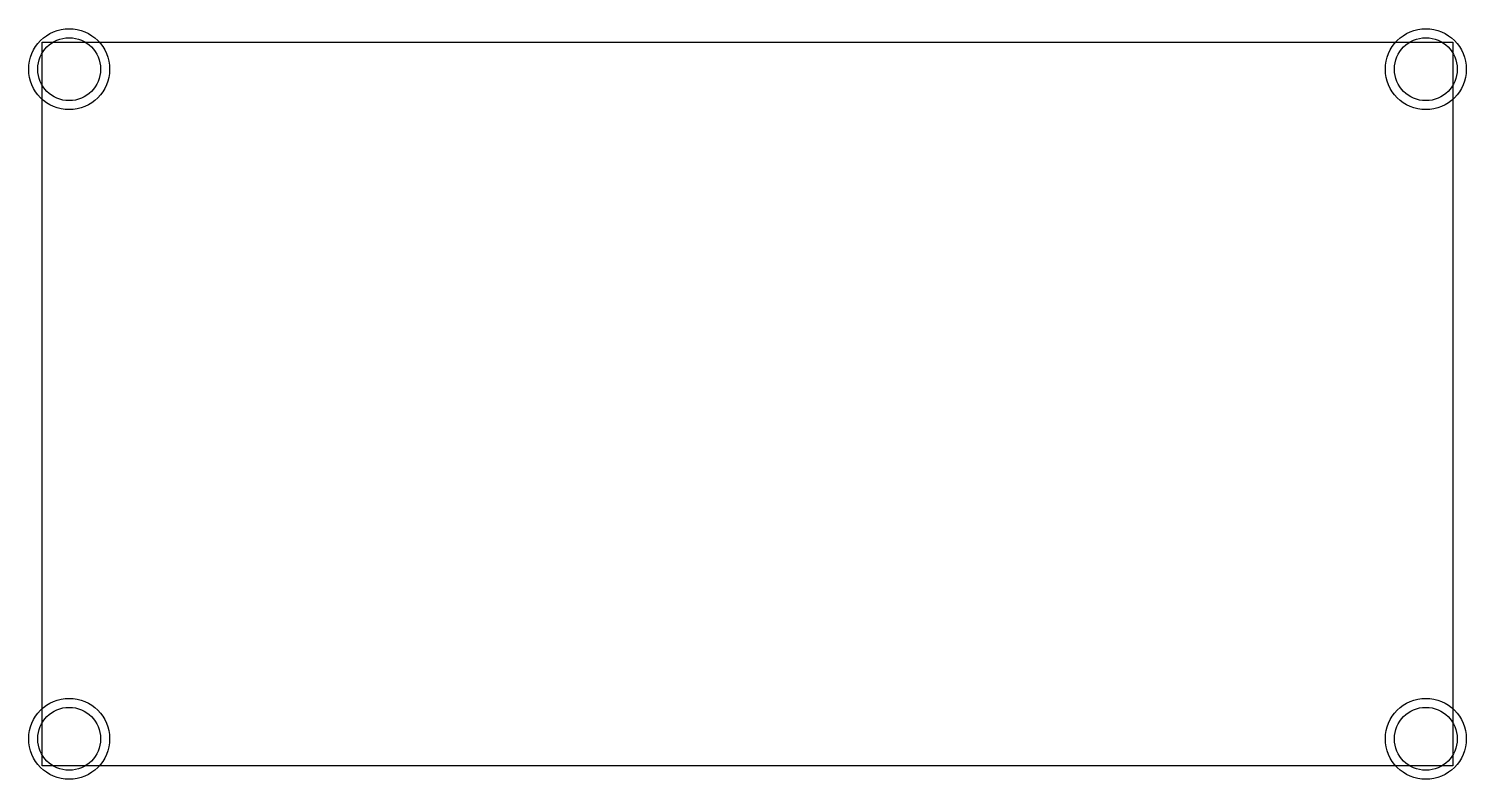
# Model space of a CAD drawing. Header units: millimetres. Extents: x 66.3 to 146.3, y 8.5 to 50.3.
import ezdxf

# ---------------------------------------------------------------- set-up
doc = ezdxf.new("R2010")
doc.units = ezdxf.units.MM
doc.layers.get('0').update_dxf_attribs({"linetype": 'CONTINUOUS'})

msp = doc.modelspace()

# ---------------------------------------------------------------- linework, layer by layer
for p, q in [((67, 49.499, 2), (145.499, 49.499, 2)), ((67, 9.251, 2), (67, 49.499, 2)), ((145.499, 49.499, 2), (145.499, 9.251, 2)), ((145.499, 9.251, 2), (67, 9.251, 2))]:
    msp.add_line(p, q)
for centre, radius in [((68.5, 48, 2), 2.25), ((68.5, 48, 2), 1.75), ((144, 48, 2), 2.25), ((144, 48, 2), 1.75), ((68.5, 10.75, 2), 2.25), ((144, 10.75, 2), 2.25), ((68.5, 10.75, 2), 1.75), ((144, 10.75, 2), 1.75)]:
    msp.add_circle(centre, radius)

doc.saveas('drawing.dxf')
